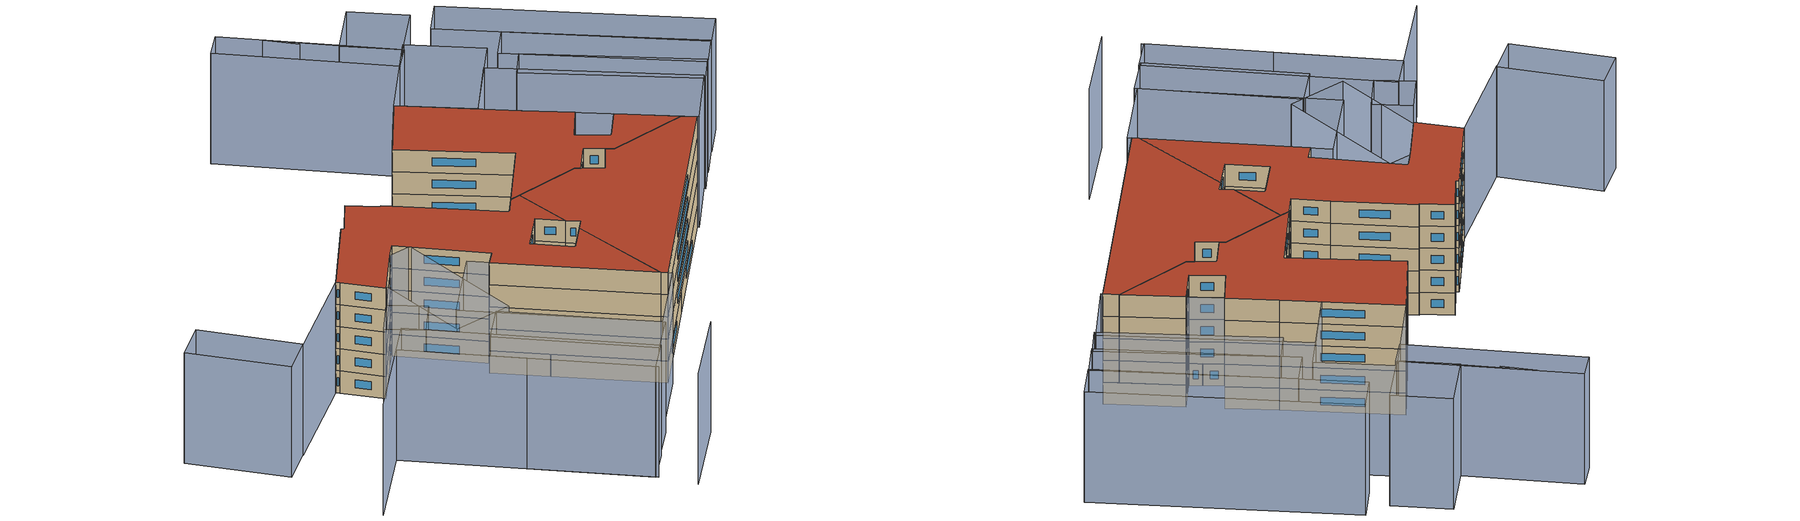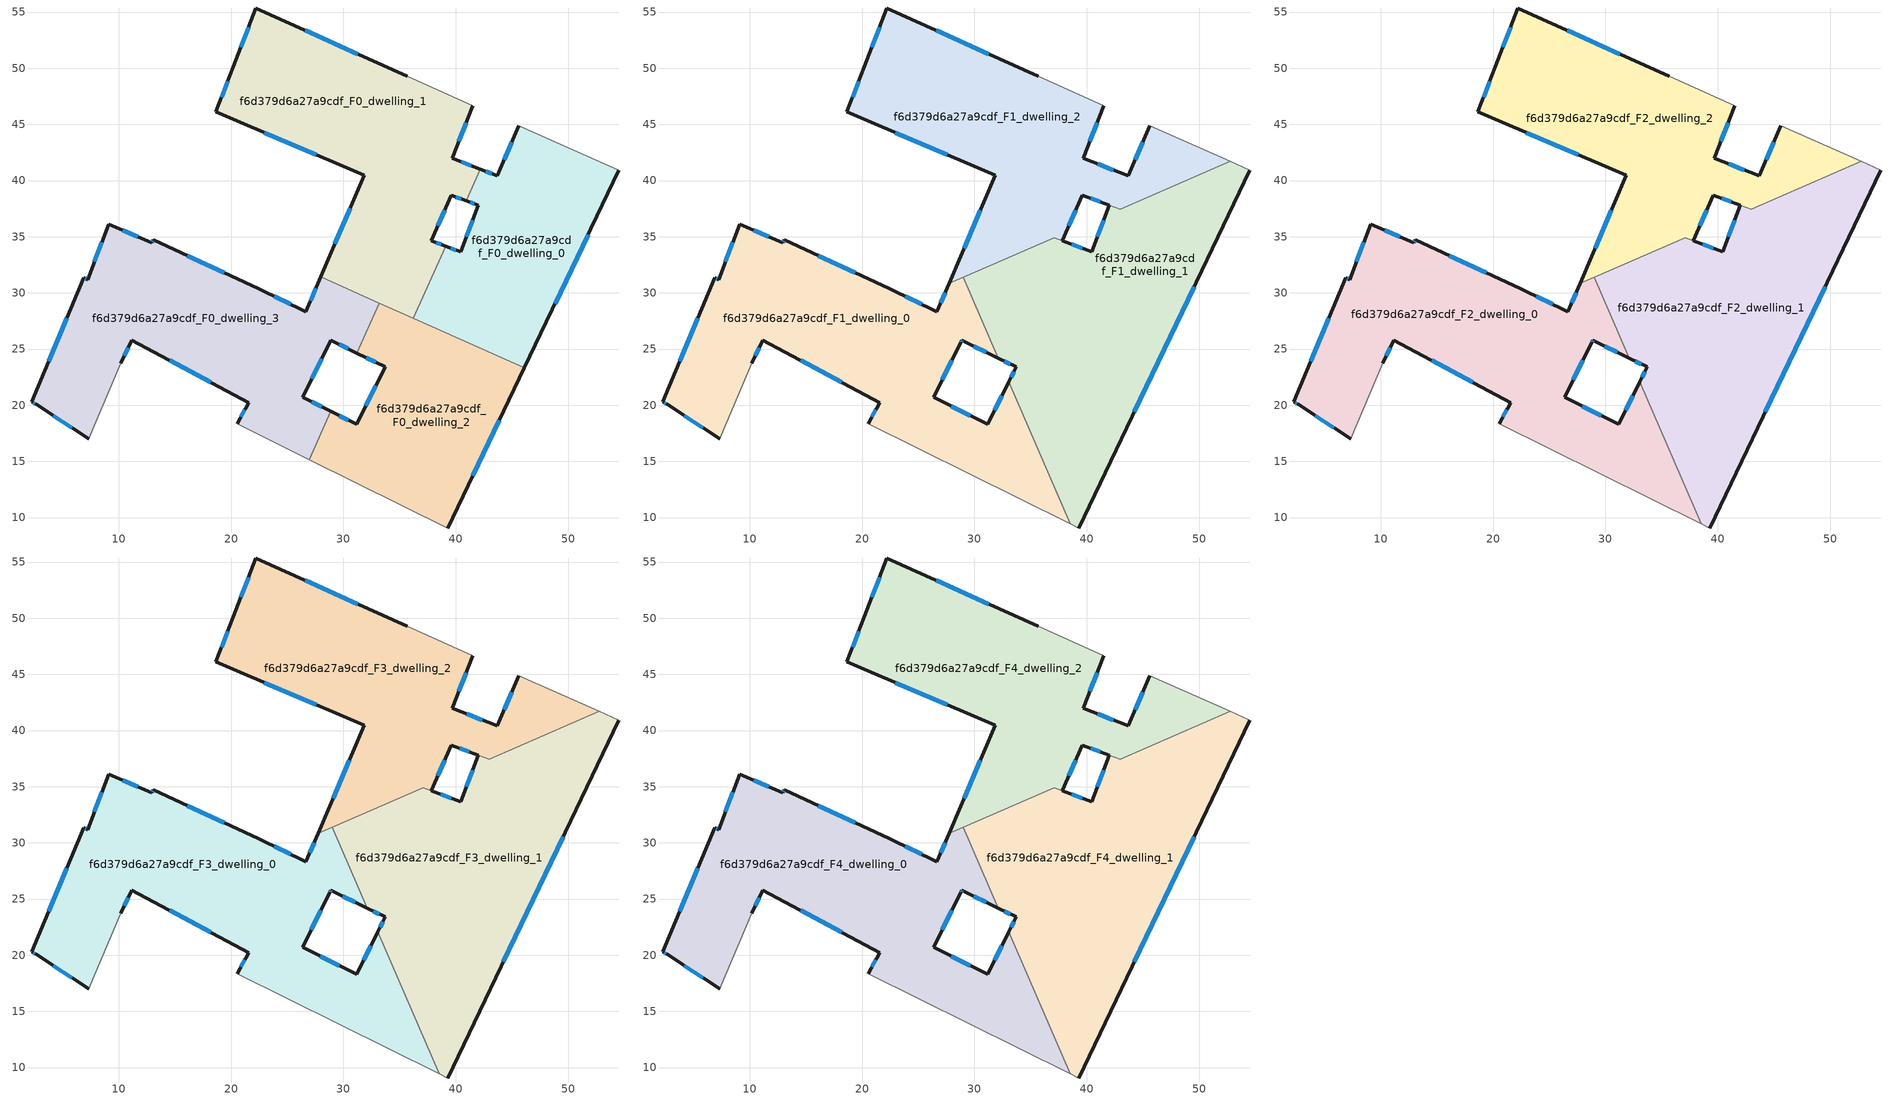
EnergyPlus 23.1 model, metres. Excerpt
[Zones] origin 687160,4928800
f6d379d6a27a9cdf_F0_dwelling_0
 floor ground (EU_floor_Construction): 54.52,40.92 46.1,23.32 36.24,27.72 39.11,34.15 40.44,33.65 42,37.81 40.92,38.2 42.17,41 43.67,40.41 45.61,44.87 z0
 wall outside (EU_wall_Construction): 46.1,23.32 54.52,40.92 / 40.92,38.2 42,37.81 40.44,33.65 39.11,34.15 / 45.61,44.87 43.67,40.41 42.17,41 z0:3
 wall to f6d379d6a27a9cdf_F0_dwelling_1 (EU_wall_Construction): 39.11,34.15 36.24,27.72 / 42.17,41 40.92,38.2 z0:3
 wall adiabatic (EU_wall_Construction): 54.52,40.92 45.61,44.87 z0:3
 wall to f6d379d6a27a9cdf_F0_dwelling_2 (EU_wall_Construction): 36.24,27.72 46.1,23.32 z0:3
 window (EU_Window_Construction): 48.84,29.04 51.79,35.19 / 40.01,33.81 39.54,33.99 / 41.5,36.46 40.95,35 / 41.27,38.07 41.65,37.94 / 43.19,40.6 42.66,40.81 / 44.98,43.42 44.3,41.86 z0.98:2.02
f6d379d6a27a9cdf_F0_dwelling_1
 floor ground (EU_floor_Construction): 41.53,46.68 39.68,41.99 42.17,41 40.92,38.2 39.58,38.69 37.82,34.64 39.11,34.15 36.24,27.72 27.98,31.41 31.85,40.46 18.65,46.11 20.2,50.15 22.21,55.36 35.67,49.27 z0
 wall outside (EU_wall_Construction): 39.11,34.15 37.82,34.64 39.58,38.69 40.92,38.2 / 35.67,49.27 22.21,55.36 20.2,50.15 18.65,46.11 31.85,40.46 27.98,31.41 / 42.17,41 39.68,41.99 41.53,46.68 z0:3
 wall adiabatic (EU_wall_Construction): 41.53,46.68 35.67,49.27 z0:3
 wall to f6d379d6a27a9cdf_F0_dwelling_3 (EU_wall_Construction): 27.98,31.41 33.18,29.09 z0:3
 wall to f6d379d6a27a9cdf_F0_dwelling_2 (EU_wall_Construction): 33.19,29.09 36.24,27.73 z0:3
 window (EU_Window_Construction): 38.4,35.96 39.01,37.37 / 38.69,34.31 38.24,34.48 / 30.6,37.52 29.24,34.36 / 22.95,44.27 27.56,42.3 / 19.7,48.84 19.16,47.42 / 21.56,53.66 20.86,51.84 / 31.3,51.25 26.59,53.38 / 40.28,43.51 40.93,45.15 / 41.36,41.32 40.49,41.67 / 40.02,38.53 40.49,38.36 z0.98:2.02
f6d379d6a27a9cdf_F0_dwelling_2
 floor ground (EU_floor_Construction): 46.1,23.32 39.29,9.07 26.96,15.17 28.88,19.45 31.19,18.31 33.7,23.41 31.2,24.64 33.19,29.09 z0
 wall outside (EU_wall_Construction): 31.2,24.64 33.7,23.41 31.19,18.31 28.88,19.45 / 39.29,9.07 46.1,23.32 z0:3
 wall to f6d379d6a27a9cdf_F0_dwelling_3 (EU_wall_Construction): 33.19,29.09 31.2,24.64 / 28.88,19.45 26.96,15.17 z0:3
 wall adiabatic (EU_wall_Construction): 26.96,15.17 39.29,9.07 z0:3
 window (EU_Window_Construction): 32.89,21.75 32.01,19.97 / 32.01,24.24 32.89,23.81 / 41.51,13.7 43.89,18.68 / 30.44,18.68 29.63,19.08 z0.98:2.02
f6d379d6a27a9cdf_F0_dwelling_3
 floor ground (EU_floor_Construction): 27.98,31.41 33.19,29.09 31.2,24.64 28.87,25.79 26.37,20.69 28.88,19.45 26.96,15.17 20.54,18.34 21.55,20.23 11.17,25.79 10.18,23.74 7.31,17.01 2.67,20.07 2.24,20.31 6.9,31.33 7.23,31.19 9.1,36.1 12.95,34.46 13.06,34.72 22.46,30.37 26.65,28.3 z0
 wall outside (EU_wall_Construction): 10.18,23.74 11.17,25.79 21.55,20.23 20.54,18.34 / 27.98,31.41 26.65,28.3 22.46,30.37 13.06,34.72 12.95,34.46 9.1,36.1 7.23,31.19 6.9,31.33 2.24,20.31 2.67,20.07 7.31,17.01 / 28.88,19.45 26.37,20.69 28.87,25.79 31.2,24.64 z0:3
 wall adiabatic (EU_wall_Construction): 7.31,17.01 10.18,23.74 / 20.54,18.34 26.96,15.17 z0:3
 window (EU_Window_Construction): 10.51,24.41 10.85,25.12 / 4.18,19.08 5.8,18.01 / 2.38,20.23 2.53,20.15 / 5.39,27.75 3.76,23.89 / 7.13,31.24 7.01,31.28 / 8.5,34.5 7.84,32.79 / 11.7,34.99 10.36,35.57 / 13.03,34.64 12.99,34.54 / 19.41,31.78 16.12,33.31 / 25.29,28.97 23.83,29.7 / 27.55,30.4 27.09,29.31 / 29.63,25.42 30.44,25.02 / 27.19,22.35 28.06,24.13 / 28.06,19.86 27.19,20.29 / 21.23,19.62 20.87,18.95 / 14.55,23.98 18.18,22.04 z0.98:2.02
f6d379d6a27a9cdf_F1_dwelling_0
 floor to f6d379d6a27a9cdf_F0_dwelling_3 (EU_floor_Construction): 29.24,30.85 31.57,25.48 31.2,24.64 28.87,25.79 26.37,20.69 28.88,19.45 26.96,15.17 20.54,18.34 21.55,20.23 11.17,25.79 10.18,23.74 7.31,17.01 2.67,20.07 2.24,20.31 6.9,31.33 7.23,31.19 9.1,36.1 12.95,34.46 13.06,34.72 22.46,30.37 26.65,28.3 27.75,30.86 28.5,31.18 z3
 floor to f6d379d6a27a9cdf_F0_dwelling_1 (EU_floor_Construction): 29.01,31.4 29.24,30.85 28.5,31.18 z3
 floor to f6d379d6a27a9cdf_F0_dwelling_2 (EU_floor_Construction): 33.05,22.07 38.51,9.46 26.96,15.17 28.88,19.45 31.19,18.31 z3; 31.57,25.48 32.13,24.18 31.2,24.64 z3
 wall outside (EU_wall_Construction): 10.18,23.74 11.17,25.79 21.55,20.23 20.54,18.34 / 27.75,30.86 26.65,28.3 22.46,30.37 13.06,34.72 12.95,34.46 9.1,36.1 7.23,31.19 6.9,31.33 2.24,20.31 2.67,20.07 7.31,17.01 / 33.05,22.07 31.19,18.31 26.37,20.69 28.78,25.59 28.87,25.79 32.13,24.18 z3:6
 wall adiabatic (EU_wall_Construction): 7.31,17.01 10.18,23.74 / 20.54,18.34 38.51,9.46 z3:6
 wall to f6d379d6a27a9cdf_F1_dwelling_1 (EU_wall_Construction): 32.13,24.18 29.01,31.4 / 38.51,9.46 33.05,22.07 z3:6
 wall to f6d379d6a27a9cdf_F1_dwelling_2 (EU_wall_Construction): 29.01,31.4 27.75,30.86 z3:6
 window (EU_Window_Construction): 10.51,24.41 10.85,25.12 / 4.18,19.08 5.8,18.01 / 2.38,20.23 2.53,20.15 / 5.39,27.75 3.76,23.89 / 7.13,31.24 7.01,31.28 / 8.5,34.5 7.84,32.79 / 11.7,34.99 10.36,35.57 / 13.03,34.64 12.99,34.54 / 19.41,31.78 16.12,33.31 / 25.29,28.97 23.83,29.7 / 27.39,30.02 27.01,29.13 / 29.93,25.27 31.07,24.71 / 28.81,25.66 28.84,25.73 / 27.15,22.28 27.99,24 / 29.63,19.08 27.94,19.92 / 32.44,20.85 31.8,19.53 / 21.23,19.62 20.87,18.95 / 14.55,23.98 18.18,22.04 z3.98:5.02
f6d379d6a27a9cdf_F1_dwelling_1
 floor to f6d379d6a27a9cdf_F0_dwelling_0 (EU_floor_Construction): 54.52,40.92 46.1,23.32 36.24,27.72 39.11,34.15 40.44,33.65 42,37.81 42.98,37.45 52.77,41.7 z3
 floor to f6d379d6a27a9cdf_F0_dwelling_2 (EU_floor_Construction): 46.1,23.32 39.29,9.07 38.51,9.46 33.05,22.07 33.7,23.41 32.13,24.18 31.57,25.48 33.19,29.09 z3
 floor to f6d379d6a27a9cdf_F0_dwelling_3 (EU_floor_Construction): 33.19,29.09 31.57,25.48 29.24,30.85 z3
 floor to f6d379d6a27a9cdf_F0_dwelling_1 (EU_floor_Construction): 39.11,34.15 36.24,27.73 29.24,30.85 29.01,31.4 37.11,34.91 z3
 wall outside (EU_wall_Construction): 39.29,9.07 54.52,40.92 / 32.13,24.18 33.7,23.41 33.05,22.07 / 42,37.81 40.44,33.65 37.82,34.64 z3:6
 wall adiabatic (EU_wall_Construction): 54.52,40.92 52.77,41.7 / 38.51,9.46 39.29,9.07 z3:6
 wall to f6d379d6a27a9cdf_F1_dwelling_2 (EU_wall_Construction): 42.98,37.45 42,37.81 / 52.77,41.7 42.98,37.46 / 37.82,34.64 37.11,34.91 29.01,31.4 z3:6
 window (EU_Window_Construction): 44.25,19.43 49.57,30.56 / 33.49,22.98 33.26,22.51 / 32.64,23.93 33.19,23.66 / 41.5,36.46 40.95,35 / 39.59,33.97 38.68,34.32 z3.98:5.02
f6d379d6a27a9cdf_F1_dwelling_2
 floor to f6d379d6a27a9cdf_F0_dwelling_1 (EU_floor_Construction): 41.53,46.68 39.68,41.99 42.17,41 40.92,38.2 39.58,38.69 37.82,34.64 37.11,34.91 28.5,31.18 27.98,31.41 31.85,40.46 18.65,46.11 20.2,50.15 22.21,55.36 35.67,49.27 z3
 floor to f6d379d6a27a9cdf_F0_dwelling_0 (EU_floor_Construction): 52.77,41.7 42.98,37.46 40.92,38.2 42.17,41 43.67,40.41 45.61,44.87 z3
 floor to f6d379d6a27a9cdf_F0_dwelling_3 (EU_floor_Construction): 28.5,31.18 27.75,30.86 27.98,31.41 z3
 wall outside (EU_wall_Construction): 37.82,34.64 39.58,38.69 42,37.81 / 35.67,49.27 22.21,55.36 20.2,50.15 18.65,46.11 31.85,40.46 27.75,30.86 / 45.61,44.87 43.67,40.41 39.68,41.99 41.53,46.68 z3:6
 wall adiabatic (EU_wall_Construction): 41.53,46.68 35.67,49.27 / 52.77,41.7 45.61,44.87 z3:6
 window (EU_Window_Construction): 38.4,35.96 39.01,37.37 / 30.52,37.34 29.08,33.98 / 22.95,44.27 27.56,42.3 / 19.7,48.84 19.16,47.42 / 21.56,53.66 20.86,51.84 / 31.3,51.25 26.59,53.38 / 40.28,43.51 40.93,45.15 / 42.38,40.92 40.98,41.48 / 44.98,43.42 44.3,41.86 / 40.37,38.4 41.22,38.1 z3.98:5.02
f6d379d6a27a9cdf_F2_dwelling_0
 floor to f6d379d6a27a9cdf_F1_dwelling_0 (EU_floor_Construction): 29.01,31.4 32.13,24.18 28.87,25.79 28.78,25.59 26.37,20.69 31.19,18.31 33.05,22.07 38.51,9.46 20.54,18.34 21.55,20.23 11.17,25.79 10.18,23.74 7.31,17.01 2.67,20.07 2.24,20.31 6.9,31.33 7.23,31.19 9.1,36.1 12.95,34.46 13.06,34.72 22.46,30.37 26.65,28.3 27.75,30.86 z6
 wall outside (EU_wall_Construction): 10.18,23.74 11.17,25.79 21.55,20.23 20.54,18.34 / 27.75,30.86 26.65,28.3 22.46,30.37 13.06,34.72 12.95,34.46 9.1,36.1 7.23,31.19 6.9,31.33 2.24,20.31 2.67,20.07 7.31,17.01 / 33.05,22.07 31.19,18.31 26.37,20.69 28.78,25.59 28.87,25.79 32.13,24.18 z6:9
 wall adiabatic (EU_wall_Construction): 7.31,17.01 10.18,23.74 / 20.54,18.34 38.51,9.46 z6:9
 wall to f6d379d6a27a9cdf_F2_dwelling_1 (EU_wall_Construction): 32.13,24.18 29.01,31.4 / 38.51,9.46 33.05,22.07 z6:9
 wall to f6d379d6a27a9cdf_F2_dwelling_2 (EU_wall_Construction): 29.01,31.4 27.75,30.86 z6:9
 window (EU_Window_Construction): 10.51,24.41 10.85,25.12 / 4.18,19.08 5.8,18.01 / 2.38,20.23 2.53,20.15 / 5.39,27.75 3.76,23.89 / 7.13,31.24 7.01,31.28 / 8.5,34.5 7.84,32.79 / 11.7,34.99 10.36,35.57 / 13.03,34.64 12.99,34.54 / 19.41,31.78 16.12,33.31 / 25.29,28.97 23.83,29.7 / 27.39,30.02 27.01,29.13 / 29.93,25.27 31.07,24.71 / 28.81,25.66 28.84,25.73 / 27.15,22.28 27.99,24 / 29.63,19.08 27.94,19.92 / 32.44,20.85 31.8,19.53 / 21.23,19.62 20.87,18.95 / 14.55,23.98 18.18,22.04 z6.98:8.02
f6d379d6a27a9cdf_F2_dwelling_1
 floor to f6d379d6a27a9cdf_F1_dwelling_1 (EU_floor_Construction): 54.52,40.92 39.29,9.07 38.51,9.46 33.05,22.07 33.7,23.41 32.13,24.18 29.01,31.4 37.11,34.91 40.44,33.65 42,37.81 42.98,37.45 52.77,41.7 z6
 wall outside (EU_wall_Construction): 39.29,9.07 54.52,40.92 / 32.13,24.18 33.7,23.41 33.05,22.07 / 42,37.81 40.44,33.65 37.82,34.64 z6:9
 wall adiabatic (EU_wall_Construction): 54.52,40.92 52.77,41.7 / 38.51,9.46 39.29,9.07 z6:9
 wall to f6d379d6a27a9cdf_F2_dwelling_2 (EU_wall_Construction): 42.98,37.45 42,37.81 / 52.77,41.7 42.98,37.46 / 37.82,34.64 37.11,34.91 29.01,31.4 z6:9
 window (EU_Window_Construction): 44.25,19.43 49.57,30.56 / 33.49,22.98 33.26,22.51 / 32.64,23.93 33.19,23.66 / 41.5,36.46 40.95,35 / 39.59,33.97 38.68,34.32 z6.98:8.02
f6d379d6a27a9cdf_F2_dwelling_2
 floor to f6d379d6a27a9cdf_F1_dwelling_2 (EU_floor_Construction): 45.61,44.87 52.77,41.7 42.98,37.45 39.58,38.69 37.82,34.64 37.11,34.91 27.75,30.86 31.85,40.46 18.65,46.11 20.2,50.15 22.21,55.36 35.67,49.27 41.53,46.68 39.68,41.99 43.67,40.41 z6
 wall outside (EU_wall_Construction): 37.82,34.64 39.58,38.69 42,37.81 / 35.67,49.27 22.21,55.36 20.2,50.15 18.65,46.11 31.85,40.46 27.75,30.86 / 45.61,44.87 43.67,40.41 39.68,41.99 41.53,46.68 z6:9
 wall adiabatic (EU_wall_Construction): 41.53,46.68 35.67,49.27 / 52.77,41.7 45.61,44.87 z6:9
 window (EU_Window_Construction): 38.4,35.96 39.01,37.37 / 30.52,37.34 29.08,33.98 / 22.95,44.27 27.56,42.3 / 19.7,48.84 19.16,47.42 / 21.56,53.66 20.86,51.84 / 31.3,51.25 26.59,53.38 / 40.28,43.51 40.93,45.15 / 42.38,40.92 40.98,41.48 / 44.98,43.42 44.3,41.86 / 40.37,38.4 41.22,38.1 z6.98:8.02
f6d379d6a27a9cdf_F3_dwelling_0
 floor to f6d379d6a27a9cdf_F2_dwelling_0 (EU_floor_Construction): 29.01,31.4 32.13,24.18 28.87,25.79 28.78,25.59 26.37,20.69 31.19,18.31 33.05,22.07 38.51,9.46 20.54,18.34 21.55,20.23 11.17,25.79 10.18,23.74 7.31,17.01 2.67,20.07 2.24,20.31 6.9,31.33 7.23,31.19 9.1,36.1 12.95,34.46 13.06,34.72 22.46,30.37 26.65,28.3 27.75,30.86 z9
 wall outside (EU_wall_Construction): 10.18,23.74 11.17,25.79 21.55,20.23 20.54,18.34 / 27.75,30.86 26.65,28.3 22.46,30.37 13.06,34.72 12.95,34.46 9.1,36.1 7.23,31.19 6.9,31.33 2.24,20.31 2.67,20.07 7.31,17.01 / 33.05,22.07 31.19,18.31 26.37,20.69 28.78,25.59 28.87,25.79 32.13,24.18 z9:12
 wall adiabatic (EU_wall_Construction): 7.31,17.01 10.18,23.74 / 20.54,18.34 38.51,9.46 z9:12
 wall to f6d379d6a27a9cdf_F3_dwelling_1 (EU_wall_Construction): 32.13,24.18 29.01,31.4 / 38.51,9.46 33.05,22.07 z9:12
 wall to f6d379d6a27a9cdf_F3_dwelling_2 (EU_wall_Construction): 29.01,31.4 27.75,30.86 z9:12
 window (EU_Window_Construction): 10.51,24.41 10.85,25.12 / 4.18,19.08 5.8,18.01 / 2.38,20.23 2.53,20.15 / 5.39,27.75 3.76,23.89 / 7.13,31.24 7.01,31.28 / 8.5,34.5 7.84,32.79 / 11.7,34.99 10.36,35.57 / 13.03,34.64 12.99,34.54 / 19.41,31.78 16.12,33.31 / 25.29,28.97 23.83,29.7 / 27.39,30.02 27.01,29.13 / 29.93,25.27 31.07,24.71 / 28.81,25.66 28.84,25.73 / 27.15,22.28 27.99,24 / 29.63,19.08 27.94,19.92 / 32.44,20.85 31.8,19.53 / 21.23,19.62 20.87,18.95 / 14.55,23.98 18.18,22.04 z9.98:11.02
f6d379d6a27a9cdf_F3_dwelling_1
 floor to f6d379d6a27a9cdf_F2_dwelling_1 (EU_floor_Construction): 54.52,40.92 39.29,9.07 38.51,9.46 33.05,22.07 33.7,23.41 32.13,24.18 29.01,31.4 37.11,34.91 40.44,33.65 42,37.81 42.98,37.45 52.77,41.7 z9
 wall outside (EU_wall_Construction): 39.29,9.07 54.52,40.92 / 32.13,24.18 33.7,23.41 33.05,22.07 / 42,37.81 40.44,33.65 37.82,34.64 z9:12
 wall adiabatic (EU_wall_Construction): 54.52,40.92 52.77,41.7 / 38.51,9.46 39.29,9.07 z9:12
 wall to f6d379d6a27a9cdf_F3_dwelling_2 (EU_wall_Construction): 42.98,37.45 42,37.81 / 52.77,41.7 42.98,37.46 / 37.82,34.64 37.11,34.91 29.01,31.4 z9:12
 window (EU_Window_Construction): 44.25,19.43 49.57,30.56 / 33.49,22.98 33.26,22.51 / 32.64,23.93 33.19,23.66 / 41.5,36.46 40.95,35 / 39.59,33.97 38.68,34.32 z9.98:11.02
f6d379d6a27a9cdf_F3_dwelling_2
 floor to f6d379d6a27a9cdf_F2_dwelling_2 (EU_floor_Construction): 45.61,44.87 52.77,41.7 42.98,37.45 39.58,38.69 37.82,34.64 37.11,34.91 27.75,30.86 31.85,40.46 18.65,46.11 20.2,50.15 22.21,55.36 35.67,49.27 41.53,46.68 39.68,41.99 43.67,40.41 z9
 wall outside (EU_wall_Construction): 37.82,34.64 39.58,38.69 42,37.81 / 35.67,49.27 22.21,55.36 20.2,50.15 18.65,46.11 31.85,40.46 27.75,30.86 / 45.61,44.87 43.67,40.41 39.68,41.99 41.53,46.68 z9:12
 wall adiabatic (EU_wall_Construction): 41.53,46.68 35.67,49.27 / 52.77,41.7 45.61,44.87 z9:12
 window (EU_Window_Construction): 38.4,35.96 39.01,37.37 / 30.52,37.34 29.08,33.98 / 22.95,44.27 27.56,42.3 / 19.7,48.84 19.16,47.42 / 21.56,53.66 20.86,51.84 / 31.3,51.25 26.59,53.38 / 40.28,43.51 40.93,45.15 / 42.38,40.92 40.98,41.48 / 44.98,43.42 44.3,41.86 / 40.37,38.4 41.22,38.1 z9.98:11.02
f6d379d6a27a9cdf_F4_dwelling_0
 floor to f6d379d6a27a9cdf_F3_dwelling_0 (EU_floor_Construction): 29.01,31.4 32.13,24.18 28.87,25.79 28.78,25.59 26.37,20.69 31.19,18.31 33.05,22.07 38.51,9.46 20.54,18.34 21.55,20.23 11.17,25.79 10.18,23.74 7.31,17.01 2.67,20.07 2.24,20.31 6.9,31.33 7.23,31.19 9.1,36.1 12.95,34.46 13.06,34.72 22.46,30.37 26.65,28.3 27.75,30.86 z12
 wall outside (EU_wall_Construction): 10.18,23.74 11.17,25.79 21.55,20.23 20.54,18.34 / 27.75,30.86 26.65,28.3 22.46,30.37 13.06,34.72 12.95,34.46 9.1,36.1 7.23,31.19 6.9,31.33 2.24,20.31 2.67,20.07 7.31,17.01 / 33.05,22.07 31.19,18.31 26.37,20.69 28.78,25.59 28.87,25.79 32.13,24.18 z12:15
 wall adiabatic (EU_wall_Construction): 7.31,17.01 10.18,23.74 / 20.54,18.34 38.51,9.46 z12:15
 wall to f6d379d6a27a9cdf_F4_dwelling_1 (EU_wall_Construction): 32.13,24.18 29.01,31.4 / 38.51,9.46 33.05,22.07 z12:15
 wall to f6d379d6a27a9cdf_F4_dwelling_2 (EU_wall_Construction): 29.01,31.4 27.75,30.86 z12:15
 window (EU_Window_Construction): 10.51,24.41 10.85,25.12 / 4.18,19.08 5.8,18.01 / 2.38,20.23 2.53,20.15 / 5.39,27.75 3.76,23.89 / 7.13,31.24 7.01,31.28 / 8.5,34.5 7.84,32.79 / 11.7,34.99 10.36,35.57 / 13.03,34.64 12.99,34.54 / 19.41,31.78 16.12,33.31 / 25.29,28.97 23.83,29.7 / 27.39,30.02 27.01,29.13 / 29.93,25.27 31.07,24.71 / 28.81,25.66 28.84,25.73 / 27.15,22.28 27.99,24 / 29.63,19.08 27.94,19.92 / 32.44,20.85 31.8,19.53 / 21.23,19.62 20.87,18.95 / 14.55,23.98 18.18,22.04 z12.98:14.02
 roof outside (EU_roof_Construction): 38.51,9.46 33.05,22.07 31.19,18.31 26.37,20.69 28.78,25.59 28.87,25.79 32.13,24.18 29.01,31.4 27.75,30.86 26.65,28.3 22.46,30.37 13.06,34.72 12.95,34.46 9.1,36.1 7.23,31.19 6.9,31.33 2.24,20.31 2.67,20.07 7.31,17.01 10.18,23.74 11.17,25.79 21.55,20.23 20.54,18.34 z15
f6d379d6a27a9cdf_F4_dwelling_1
 floor to f6d379d6a27a9cdf_F3_dwelling_1 (EU_floor_Construction): 54.52,40.92 39.29,9.07 38.51,9.46 33.05,22.07 33.7,23.41 32.13,24.18 29.01,31.4 37.11,34.91 40.44,33.65 42,37.81 42.98,37.45 52.77,41.7 z12
 wall outside (EU_wall_Construction): 39.29,9.07 54.52,40.92 / 32.13,24.18 33.7,23.41 33.05,22.07 / 42,37.81 40.44,33.65 37.82,34.64 z12:15
 wall adiabatic (EU_wall_Construction): 54.52,40.92 52.77,41.7 / 38.51,9.46 39.29,9.07 z12:15
 wall to f6d379d6a27a9cdf_F4_dwelling_2 (EU_wall_Construction): 42.98,37.45 42,37.81 / 52.77,41.7 42.98,37.46 / 37.82,34.64 37.11,34.91 29.01,31.4 z12:15
 window (EU_Window_Construction): 44.25,19.43 49.57,30.56 / 33.49,22.98 33.26,22.51 / 32.64,23.93 33.19,23.66 / 41.5,36.46 40.95,35 / 39.59,33.97 38.68,34.32 z12.98:14.02
 roof outside (EU_roof_Construction): 39.29,9.07 54.52,40.92 52.77,41.7 42.98,37.45 42,37.81 40.44,33.65 37.11,34.91 29.01,31.4 32.13,24.18 33.7,23.41 33.05,22.07 38.51,9.46 z15
f6d379d6a27a9cdf_F4_dwelling_2
 floor to f6d379d6a27a9cdf_F3_dwelling_2 (EU_floor_Construction): 45.61,44.87 52.77,41.7 42.98,37.45 39.58,38.69 37.82,34.64 37.11,34.91 27.75,30.86 31.85,40.46 18.65,46.11 20.2,50.15 22.21,55.36 35.67,49.27 41.53,46.68 39.68,41.99 43.67,40.41 z12
 wall outside (EU_wall_Construction): 37.82,34.64 39.58,38.69 42,37.81 / 35.67,49.27 22.21,55.36 20.2,50.15 18.65,46.11 31.85,40.46 27.75,30.86 / 45.61,44.87 43.67,40.41 39.68,41.99 41.53,46.68 z12:15
 wall adiabatic (EU_wall_Construction): 41.53,46.68 35.67,49.27 / 52.77,41.7 45.61,44.87 z12:15
 window (EU_Window_Construction): 38.4,35.96 39.01,37.37 / 30.52,37.34 29.08,33.98 / 22.95,44.27 27.56,42.3 / 19.7,48.84 19.16,47.42 / 21.56,53.66 20.86,51.84 / 31.3,51.25 26.59,53.38 / 40.28,43.51 40.93,45.15 / 42.38,40.92 40.98,41.48 / 44.98,43.42 44.3,41.86 / 40.37,38.4 41.22,38.1 z12.98:14.02
 roof outside (EU_roof_Construction): 52.77,41.7 45.61,44.87 43.67,40.41 39.68,41.99 41.53,46.68 35.67,49.27 22.21,55.36 20.2,50.15 18.65,46.11 31.85,40.46 27.75,30.86 37.11,34.91 37.82,34.64 39.58,38.69 42.98,37.45 z15
shading: 34.78,-13.46 40.19,-2.93 / -2,-7.45 3.66,3.59 / 3.66,3.59 31.04,-10.45 / 2.24,20.31 -6.12,8.34 / 21.56,69.78 15.81,72.86 / 16.64,72.04 12.87,74.35 / 30.73,-10.29 3.63,3.61 / 3.63,3.61 5.84,7.93 / 5.84,7.93 32.95,-5.97 / 32.95,-5.97 30.73,-10.29 / 17.57,7.8 35.23,-1.27 / 35.23,-1.27 32.56,-6.46 / 32.56,-6.46 14.91,2.61 / 14.91,2.61 17.57,7.8 / 18.18,19.51 39.8,8.83 / 39.8,8.83 34.89,-1.1 / 34.89,-1.1 13.28,9.58 / 13.28,9.58 18.18,19.51 / -9.09,4.15 -19.73,11.42 / -19.73,11.42 -16.73,15.82 / -16.73,15.82 -6.09,8.55 / -6.09,8.55 -9.09,4.15 / 10.55,11.52 8.39,6.53 / 8.39,6.53 3.87,8.49 / 3.87,8.49 6.02,13.48 / 6.02,13.48 10.55,11.52 / 13.06,24.83 19.29,8.36 / 19.29,8.36 11.91,5.56 / 11.91,5.56 5.67,22.03 / 5.67,22.03 13.06,24.83 / 54.71,40.84 31.16,51.27 / 31.16,51.27 34.94,59.79 / 34.94,59.79 58.48,49.36 / 58.48,49.36 54.71,40.84 / 39.83,61.29 60.05,52.61 / 60.05,52.61 58.36,48.68 / 58.36,48.68 38.15,57.36 / 38.15,57.36 39.83,61.29 / 31.2,51.29 22.2,55.36 / 22.2,55.36 27.85,67.83 / 27.85,67.83 36.84,63.76 / 36.84,63.76 31.2,51.29 / 39.61,66.69 61.93,56.5 / 61.93,56.5 59.93,52.11 / 59.93,52.11 37.61,62.3 / 37.61,62.3 39.61,66.69 / 34.31,74.8 64.05,60.89 / 64.05,60.89 61.89,56.27 / 61.89,56.27 32.15,70.18 / 32.15,70.18 34.31,74.8 / 25.93,63.44 6.23,73.69 / 6.23,73.69 7.97,77.03 / 7.97,77.03 27.67,66.78 / 27.67,66.78 25.93,63.44 / 30.95,73.83 27.48,66.75 / 27.48,66.75 20.79,70.03 / 20.79,70.03 24.26,77.11 / 24.26,77.11 30.95,73.83 z0:15
[Building]
EU S2 Campaign: North Axis=0; Terrain=City; Solar Distribution=FullExterior
[Site:Location]
Bologna: Latitude=44.5; Longitude=11.25; Time Zone=1; Elevation=37
[SizingPeriod:WeatherFileDays]
AnnualSizingPeriod: Begin Month=1; Begin Day of Month=1; End Month=12; End Day of Month=31; Day of Week for Start Day=Monday; Use Weather File Daylight Saving Period=No; Use Weather File Rain and Snow Indicators=No
[MATERIAL]
EU_InternalMass_Material: Roughness=MediumRough; Thickness=0.1; Conductivity=1; Density=1800; Specific Heat=900; Thermal Absorptance=0.9; Solar Absorptance=0.7; Visible Absorptance=0.7
[MATERIAL:NOMASS] Roughness=MediumRough; Thermal Absorptance=0.9; Solar Absorptance=0.7; Visible Absorptance=0.7
Name | Thermal Resistance
EU_wall_NoMass | 0.905828
EU_roof_NoMass | 0.37593
EU_floor_NoMass | 0.67114
[WINDOWMATERIAL:SIMPLEGLAZINGSYSTEM]
EU_Window_SimpleGlazing: UFactor=4.52486; Solar Heat Gain Coefficient=0.85; Visible Transmittance=0.85
[CONSTRUCTION]
EU_wall_Construction: EU_wall_NoMass
EU_roof_Construction: EU_roof_NoMass
EU_floor_Construction: EU_floor_NoMass
EU_InternalMass_Construction: EU_InternalMass_Material
EU_Window_Construction: EU_Window_SimpleGlazing
[ZONE] Type=1; Multiplier=1; Ceiling Height=autocalculate; Floor Area=autocalculate; Part of Total Floor Area=Yes
Name | Volume
f6d379d6a27a9cdf_F0_dwelling_0 | 606.054
f6d379d6a27a9cdf_F1_dwelling_0; f6d379d6a27a9cdf_F2_dwelling_0; f6d379d6a27a9cdf_F3_dwelling_0; f6d379d6a27a9cdf_F4_dwelling_0 | 1055.03
f6d379d6a27a9cdf_F0_dwelling_1 | 902.073
f6d379d6a27a9cdf_F1_dwelling_1; f6d379d6a27a9cdf_F2_dwelling_1; f6d379d6a27a9cdf_F3_dwelling_1; f6d379d6a27a9cdf_F4_dwelling_1 | 1055.72
f6d379d6a27a9cdf_F0_dwelling_2 | 603.71
f6d379d6a27a9cdf_F1_dwelling_2 | 905.522
f6d379d6a27a9cdf_F2_dwelling_2; f6d379d6a27a9cdf_F3_dwelling_2; f6d379d6a27a9cdf_F4_dwelling_2 | 905.539
f6d379d6a27a9cdf_F0_dwelling_3 | 904.419
[INTERNALMASS] Construction=EU_InternalMass_Construction
Name | Zone or ZoneList | Surface Area
f6d379d6a27a9cdf_F0_dwelling_0_EU_InternalMass | f6d379d6a27a9cdf_F0_dwelling_0 | 202.018
f6d379d6a27a9cdf_F0_dwelling_1_EU_InternalMass | f6d379d6a27a9cdf_F0_dwelling_1 | 300.691
f6d379d6a27a9cdf_F0_dwelling_2_EU_InternalMass | f6d379d6a27a9cdf_F0_dwelling_2 | 201.236
f6d379d6a27a9cdf_F0_dwelling_3_EU_InternalMass | f6d379d6a27a9cdf_F0_dwelling_3 | 301.473
f6d379d6a27a9cdf_F1_dwelling_0_EU_InternalMass | f6d379d6a27a9cdf_F1_dwelling_0 | 351.677
f6d379d6a27a9cdf_F1_dwelling_1_EU_InternalMass | f6d379d6a27a9cdf_F1_dwelling_1 | 351.9
f6d379d6a27a9cdf_F1_dwelling_2_EU_InternalMass | f6d379d6a27a9cdf_F1_dwelling_2 | 301.847
f6d379d6a27a9cdf_F2_dwelling_0_EU_InternalMass | f6d379d6a27a9cdf_F2_dwelling_0 | 351.677
f6d379d6a27a9cdf_F2_dwelling_1_EU_InternalMass | f6d379d6a27a9cdf_F2_dwelling_1 | 351.9
f6d379d6a27a9cdf_F2_dwelling_2_EU_InternalMass | f6d379d6a27a9cdf_F2_dwelling_2 | 301.847
f6d379d6a27a9cdf_F3_dwelling_0_EU_InternalMass | f6d379d6a27a9cdf_F3_dwelling_0 | 351.677
f6d379d6a27a9cdf_F3_dwelling_1_EU_InternalMass | f6d379d6a27a9cdf_F3_dwelling_1 | 351.9
f6d379d6a27a9cdf_F3_dwelling_2_EU_InternalMass | f6d379d6a27a9cdf_F3_dwelling_2 | 301.847
f6d379d6a27a9cdf_F4_dwelling_0_EU_InternalMass | f6d379d6a27a9cdf_F4_dwelling_0 | 351.677
f6d379d6a27a9cdf_F4_dwelling_1_EU_InternalMass | f6d379d6a27a9cdf_F4_dwelling_1 | 351.9
f6d379d6a27a9cdf_F4_dwelling_2_EU_InternalMass | f6d379d6a27a9cdf_F4_dwelling_2 | 301.847
[OTHEREQUIPMENT] Fuel Type=Electricity; Design Level Calculation Method=Watts/Area; Power per Zone Floor Area=1; Fraction Latent=0; Fraction Radiant=0; Fraction Lost=0; Carbon Dioxide Generation Rate=0; EndUse Subcategory=EU_Step8_InternalGains
Name | Zone or ZoneList or Space or SpaceList | Schedule
EU_Step8_InternalGain_f6d379d6a27a9cdf_F0_dwelling_0_f000 | f6d379d6a27a9cdf_F0_dwelling_0 | EU_Step8_GainSchedule_f6d379d6a27a9cdf_F0_dwelling_0_f000
EU_Step8_InternalGain_f6d379d6a27a9cdf_F0_dwelling_1_f000 | f6d379d6a27a9cdf_F0_dwelling_1 | EU_Step8_GainSchedule_f6d379d6a27a9cdf_F0_dwelling_1_f000
EU_Step8_InternalGain_f6d379d6a27a9cdf_F0_dwelling_2_f000 | f6d379d6a27a9cdf_F0_dwelling_2 | EU_Step8_GainSchedule_f6d379d6a27a9cdf_F0_dwelling_2_f000
EU_Step8_InternalGain_f6d379d6a27a9cdf_F0_dwelling_3_f000 | f6d379d6a27a9cdf_F0_dwelling_3 | EU_Step8_GainSchedule_f6d379d6a27a9cdf_F0_dwelling_3_f000
EU_Step8_InternalGain_f6d379d6a27a9cdf_F1_dwelling_0_f000 | f6d379d6a27a9cdf_F1_dwelling_0 | EU_Step8_GainSchedule_f6d379d6a27a9cdf_F1_dwelling_0_f000
EU_Step8_InternalGain_f6d379d6a27a9cdf_F1_dwelling_1_f000 | f6d379d6a27a9cdf_F1_dwelling_1 | EU_Step8_GainSchedule_f6d379d6a27a9cdf_F1_dwelling_1_f000
EU_Step8_InternalGain_f6d379d6a27a9cdf_F1_dwelling_2_f000 | f6d379d6a27a9cdf_F1_dwelling_2 | EU_Step8_GainSchedule_f6d379d6a27a9cdf_F1_dwelling_2_f000
EU_Step8_InternalGain_f6d379d6a27a9cdf_F2_dwelling_0_f000 | f6d379d6a27a9cdf_F2_dwelling_0 | EU_Step8_GainSchedule_f6d379d6a27a9cdf_F2_dwelling_0_f000
EU_Step8_InternalGain_f6d379d6a27a9cdf_F2_dwelling_1_f000 | f6d379d6a27a9cdf_F2_dwelling_1 | EU_Step8_GainSchedule_f6d379d6a27a9cdf_F2_dwelling_1_f000
EU_Step8_InternalGain_f6d379d6a27a9cdf_F2_dwelling_2_f000 | f6d379d6a27a9cdf_F2_dwelling_2 | EU_Step8_GainSchedule_f6d379d6a27a9cdf_F2_dwelling_2_f000
EU_Step8_InternalGain_f6d379d6a27a9cdf_F3_dwelling_0_f000 | f6d379d6a27a9cdf_F3_dwelling_0 | EU_Step8_GainSchedule_f6d379d6a27a9cdf_F3_dwelling_0_f000
EU_Step8_InternalGain_f6d379d6a27a9cdf_F3_dwelling_1_f000 | f6d379d6a27a9cdf_F3_dwelling_1 | EU_Step8_GainSchedule_f6d379d6a27a9cdf_F3_dwelling_1_f000
EU_Step8_InternalGain_f6d379d6a27a9cdf_F3_dwelling_2_f000 | f6d379d6a27a9cdf_F3_dwelling_2 | EU_Step8_GainSchedule_f6d379d6a27a9cdf_F3_dwelling_2_f000
EU_Step8_InternalGain_f6d379d6a27a9cdf_F4_dwelling_0_f000 | f6d379d6a27a9cdf_F4_dwelling_0 | EU_Step8_GainSchedule_f6d379d6a27a9cdf_F4_dwelling_0_f000
EU_Step8_InternalGain_f6d379d6a27a9cdf_F4_dwelling_1_f000 | f6d379d6a27a9cdf_F4_dwelling_1 | EU_Step8_GainSchedule_f6d379d6a27a9cdf_F4_dwelling_1_f000
EU_Step8_InternalGain_f6d379d6a27a9cdf_F4_dwelling_2_f000 | f6d379d6a27a9cdf_F4_dwelling_2 | EU_Step8_GainSchedule_f6d379d6a27a9cdf_F4_dwelling_2_f000
[ZONEVENTILATION:DESIGNFLOWRATE] Schedule=EU_AlwaysOn; Design Flow Rate Calculation Method=AirChanges/Hour; Air Changes per Hour=0.73129; Ventilation Type=Natural; Fan Pressure Rise=0; Fan Total Efficiency=1; Constant Term Coefficient=1; Temperature Term Coefficient=0; Velocity Term Coefficient=0; Velocity Squared Term Coefficient=0; Minimum Indoor Temperature=-100; Maximum Indoor Temperature=100; Delta Temperature=-100; Minimum Outdoor Temperature=-100; Maximum Outdoor Temperature=100; Maximum Wind Speed=40
Name | Zone or ZoneList or Space or SpaceList
EU_ConstantAir_f6d379d6a27a9cdf_F0_dwelling_0 | f6d379d6a27a9cdf_F0_dwelling_0
EU_ConstantAir_f6d379d6a27a9cdf_F0_dwelling_1 | f6d379d6a27a9cdf_F0_dwelling_1
EU_ConstantAir_f6d379d6a27a9cdf_F0_dwelling_2 | f6d379d6a27a9cdf_F0_dwelling_2
EU_ConstantAir_f6d379d6a27a9cdf_F0_dwelling_3 | f6d379d6a27a9cdf_F0_dwelling_3
EU_ConstantAir_f6d379d6a27a9cdf_F1_dwelling_0 | f6d379d6a27a9cdf_F1_dwelling_0
EU_ConstantAir_f6d379d6a27a9cdf_F1_dwelling_1 | f6d379d6a27a9cdf_F1_dwelling_1
EU_ConstantAir_f6d379d6a27a9cdf_F1_dwelling_2 | f6d379d6a27a9cdf_F1_dwelling_2
EU_ConstantAir_f6d379d6a27a9cdf_F2_dwelling_0 | f6d379d6a27a9cdf_F2_dwelling_0
EU_ConstantAir_f6d379d6a27a9cdf_F2_dwelling_1 | f6d379d6a27a9cdf_F2_dwelling_1
EU_ConstantAir_f6d379d6a27a9cdf_F2_dwelling_2 | f6d379d6a27a9cdf_F2_dwelling_2
EU_ConstantAir_f6d379d6a27a9cdf_F3_dwelling_0 | f6d379d6a27a9cdf_F3_dwelling_0
EU_ConstantAir_f6d379d6a27a9cdf_F3_dwelling_1 | f6d379d6a27a9cdf_F3_dwelling_1
EU_ConstantAir_f6d379d6a27a9cdf_F3_dwelling_2 | f6d379d6a27a9cdf_F3_dwelling_2
EU_ConstantAir_f6d379d6a27a9cdf_F4_dwelling_0 | f6d379d6a27a9cdf_F4_dwelling_0
EU_ConstantAir_f6d379d6a27a9cdf_F4_dwelling_1 | f6d379d6a27a9cdf_F4_dwelling_1
EU_ConstantAir_f6d379d6a27a9cdf_F4_dwelling_2 | f6d379d6a27a9cdf_F4_dwelling_2
[HVACTEMPLATE:THERMOSTAT] Constant Heating Setpoint=20; Constant Cooling Setpoint=50
EU_HeatOnly_f6d379d6a27a9cdf_F0_dwelling_0; EU_HeatOnly_f6d379d6a27a9cdf_F0_dwelling_1; EU_HeatOnly_f6d379d6a27a9cdf_F0_dwelling_2; EU_HeatOnly_f6d379d6a27a9cdf_F0_dwelling_3; EU_HeatOnly_f6d379d6a27a9cdf_F1_dwelling_0; EU_HeatOnly_f6d379d6a27a9cdf_F1_dwelling_1; EU_HeatOnly_f6d379d6a27a9cdf_F1_dwelling_2; EU_HeatOnly_f6d379d6a27a9cdf_F2_dwelling_0; EU_HeatOnly_f6d379d6a27a9cdf_F2_dwelling_1; EU_HeatOnly_f6d379d6a27a9cdf_F2_dwelling_2; EU_HeatOnly_f6d379d6a27a9cdf_F3_dwelling_0; EU_HeatOnly_f6d379d6a27a9cdf_F3_dwelling_1; EU_HeatOnly_f6d379d6a27a9cdf_F3_dwelling_2; EU_HeatOnly_f6d379d6a27a9cdf_F4_dwelling_0; EU_HeatOnly_f6d379d6a27a9cdf_F4_dwelling_1; EU_HeatOnly_f6d379d6a27a9cdf_F4_dwelling_2
[HVACTEMPLATE:ZONE:IDEALLOADSAIRSYSTEM] System Availability Schedule=EU_AlwaysOn; Maximum Heating Supply Air Temperature=50; Minimum Cooling Supply Air Temperature=13; Maximum Heating Supply Air Humidity Ratio=0.0156; Minimum Cooling Supply Air Humidity Ratio=0.0077; Heating Limit=NoLimit; Cooling Limit=NoLimit; Heating Availability Schedule=EU_AlwaysOn; Cooling Availability Schedule=EU_CoolingOff; Dehumidification Control Type=ConstantSensibleHeatRatio; Cooling Sensible Heat Ratio=0.7; Dehumidification Setpoint=60; Humidification Control Type=None; Humidification Setpoint=30; Outdoor Air Method=None; Outdoor Air Flow Rate per Person=0.00944; Outdoor Air Flow Rate per Zone Floor Area=0; Outdoor Air Flow Rate per Zone=0; Demand Controlled Ventilation Type=None; Outdoor Air Economizer Type=NoEconomizer; Heat Recovery Type=None; Sensible Heat Recovery Effectiveness=0.7; Latent Heat Recovery Effectiveness=0.65
Name | Template Thermostat
f6d379d6a27a9cdf_F0_dwelling_0 | EU_HeatOnly_f6d379d6a27a9cdf_F0_dwelling_0
f6d379d6a27a9cdf_F0_dwelling_1 | EU_HeatOnly_f6d379d6a27a9cdf_F0_dwelling_1
f6d379d6a27a9cdf_F0_dwelling_2 | EU_HeatOnly_f6d379d6a27a9cdf_F0_dwelling_2
f6d379d6a27a9cdf_F0_dwelling_3 | EU_HeatOnly_f6d379d6a27a9cdf_F0_dwelling_3
f6d379d6a27a9cdf_F1_dwelling_0 | EU_HeatOnly_f6d379d6a27a9cdf_F1_dwelling_0
f6d379d6a27a9cdf_F1_dwelling_1 | EU_HeatOnly_f6d379d6a27a9cdf_F1_dwelling_1
f6d379d6a27a9cdf_F1_dwelling_2 | EU_HeatOnly_f6d379d6a27a9cdf_F1_dwelling_2
f6d379d6a27a9cdf_F2_dwelling_0 | EU_HeatOnly_f6d379d6a27a9cdf_F2_dwelling_0
f6d379d6a27a9cdf_F2_dwelling_1 | EU_HeatOnly_f6d379d6a27a9cdf_F2_dwelling_1
f6d379d6a27a9cdf_F2_dwelling_2 | EU_HeatOnly_f6d379d6a27a9cdf_F2_dwelling_2
f6d379d6a27a9cdf_F3_dwelling_0 | EU_HeatOnly_f6d379d6a27a9cdf_F3_dwelling_0
f6d379d6a27a9cdf_F3_dwelling_1 | EU_HeatOnly_f6d379d6a27a9cdf_F3_dwelling_1
f6d379d6a27a9cdf_F3_dwelling_2 | EU_HeatOnly_f6d379d6a27a9cdf_F3_dwelling_2
f6d379d6a27a9cdf_F4_dwelling_0 | EU_HeatOnly_f6d379d6a27a9cdf_F4_dwelling_0
f6d379d6a27a9cdf_F4_dwelling_1 | EU_HeatOnly_f6d379d6a27a9cdf_F4_dwelling_1
f6d379d6a27a9cdf_F4_dwelling_2 | EU_HeatOnly_f6d379d6a27a9cdf_F4_dwelling_2
[SIZING:ZONE] Zone Cooling Design Supply Air Temperature Input Method=SupplyAirTemperature; Zone Cooling Design Supply Air Temperature=13; Zone Heating Design Supply Air Temperature Input Method=SupplyAirTemperature; Zone Heating Design Supply Air Temperature=50; Zone Cooling Design Supply Air Humidity Ratio=0.008; Zone Heating Design Supply Air Humidity Ratio=0.008; Cooling Design Air Flow Method=DesignDay; Cooling Design Air Flow Rate=0; Cooling Minimum Air Flow per Zone Floor Area=0.000762; Cooling Minimum Air Flow=0; Cooling Minimum Air Flow Fraction=0.2; Heating Design Air Flow Method=DesignDay; Heating Design Air Flow Rate=0; Heating Maximum Air Flow per Zone Floor Area=0.002032; Heating Maximum Air Flow=0.141576; Heating Maximum Air Flow Fraction=0.3; Account for Dedicated Outdoor Air System=No; Dedicated Outdoor Air System Control Strategy=NeutralSupplyAir; Dedicated Outdoor Air Low Setpoint Temperature for Design=autosize; Dedicated Outdoor Air High Setpoint Temperature for Design=autosize; Zone Load Sizing Method=Sensible Load Only No Latent Load; Zone Latent Cooling Design Supply Air Humidity Ratio Input Method=HumidityRatioDifference; Zone Cooling Design Supply Air Humidity Ratio Difference=0.005; Zone Latent Heating Design Supply Air Humidity Ratio Input Method=HumidityRatioDifference; Zone Humidification Design Supply Air Humidity Ratio Difference=0.005
f6d379d6a27a9cdf_F0_dwelling_0; f6d379d6a27a9cdf_F0_dwelling_1; f6d379d6a27a9cdf_F0_dwelling_2; f6d379d6a27a9cdf_F0_dwelling_3; f6d379d6a27a9cdf_F1_dwelling_0; f6d379d6a27a9cdf_F1_dwelling_1; f6d379d6a27a9cdf_F1_dwelling_2; f6d379d6a27a9cdf_F2_dwelling_0; f6d379d6a27a9cdf_F2_dwelling_1; f6d379d6a27a9cdf_F2_dwelling_2; f6d379d6a27a9cdf_F3_dwelling_0; f6d379d6a27a9cdf_F3_dwelling_1; f6d379d6a27a9cdf_F3_dwelling_2; f6d379d6a27a9cdf_F4_dwelling_0; f6d379d6a27a9cdf_F4_dwelling_1; f6d379d6a27a9cdf_F4_dwelling_2
[SCHEDULE:CONSTANT]
Name | Hourly Value
EU_AlwaysOn | 1
EU_CoolingOff | 0
[SCHEDULE:FILE] Column Number=1; Rows to Skip at Top=0; Number of Hours of Data=8760; Column Separator=Comma; Interpolate to Timestep=No; Minutes per Item=60; Adjust Schedule for Daylight Savings=Yes
Name | File
EU_Step8_GainSchedule_f6d379d6a27a9cdf_F0_dwelling_0_f000 | ../../schedules/f6d379d6a27a9cdf/f6d379d6a27a9cdf_F0_dwelling_0_f000_gain.csv
EU_Step8_GainSchedule_f6d379d6a27a9cdf_F0_dwelling_1_f000 | ../../schedules/f6d379d6a27a9cdf/f6d379d6a27a9cdf_F0_dwelling_1_f000_gain.csv
EU_Step8_GainSchedule_f6d379d6a27a9cdf_F0_dwelling_2_f000 | ../../schedules/f6d379d6a27a9cdf/f6d379d6a27a9cdf_F0_dwelling_2_f000_gain.csv
EU_Step8_GainSchedule_f6d379d6a27a9cdf_F0_dwelling_3_f000 | ../../schedules/f6d379d6a27a9cdf/f6d379d6a27a9cdf_F0_dwelling_3_f000_gain.csv
EU_Step8_GainSchedule_f6d379d6a27a9cdf_F1_dwelling_0_f000 | ../../schedules/f6d379d6a27a9cdf/f6d379d6a27a9cdf_F1_dwelling_0_f000_gain.csv
EU_Step8_GainSchedule_f6d379d6a27a9cdf_F1_dwelling_1_f000 | ../../schedules/f6d379d6a27a9cdf/f6d379d6a27a9cdf_F1_dwelling_1_f000_gain.csv
EU_Step8_GainSchedule_f6d379d6a27a9cdf_F1_dwelling_2_f000 | ../../schedules/f6d379d6a27a9cdf/f6d379d6a27a9cdf_F1_dwelling_2_f000_gain.csv
EU_Step8_GainSchedule_f6d379d6a27a9cdf_F2_dwelling_0_f000 | ../../schedules/f6d379d6a27a9cdf/f6d379d6a27a9cdf_F2_dwelling_0_f000_gain.csv
EU_Step8_GainSchedule_f6d379d6a27a9cdf_F2_dwelling_1_f000 | ../../schedules/f6d379d6a27a9cdf/f6d379d6a27a9cdf_F2_dwelling_1_f000_gain.csv
EU_Step8_GainSchedule_f6d379d6a27a9cdf_F2_dwelling_2_f000 | ../../schedules/f6d379d6a27a9cdf/f6d379d6a27a9cdf_F2_dwelling_2_f000_gain.csv
EU_Step8_GainSchedule_f6d379d6a27a9cdf_F3_dwelling_0_f000 | ../../schedules/f6d379d6a27a9cdf/f6d379d6a27a9cdf_F3_dwelling_0_f000_gain.csv
EU_Step8_GainSchedule_f6d379d6a27a9cdf_F3_dwelling_1_f000 | ../../schedules/f6d379d6a27a9cdf/f6d379d6a27a9cdf_F3_dwelling_1_f000_gain.csv
EU_Step8_GainSchedule_f6d379d6a27a9cdf_F3_dwelling_2_f000 | ../../schedules/f6d379d6a27a9cdf/f6d379d6a27a9cdf_F3_dwelling_2_f000_gain.csv
EU_Step8_GainSchedule_f6d379d6a27a9cdf_F4_dwelling_0_f000 | ../../schedules/f6d379d6a27a9cdf/f6d379d6a27a9cdf_F4_dwelling_0_f000_gain.csv
EU_Step8_GainSchedule_f6d379d6a27a9cdf_F4_dwelling_1_f000 | ../../schedules/f6d379d6a27a9cdf/f6d379d6a27a9cdf_F4_dwelling_1_f000_gain.csv
EU_Step8_GainSchedule_f6d379d6a27a9cdf_F4_dwelling_2_f000 | ../../schedules/f6d379d6a27a9cdf/f6d379d6a27a9cdf_F4_dwelling_2_f000_gain.csv
